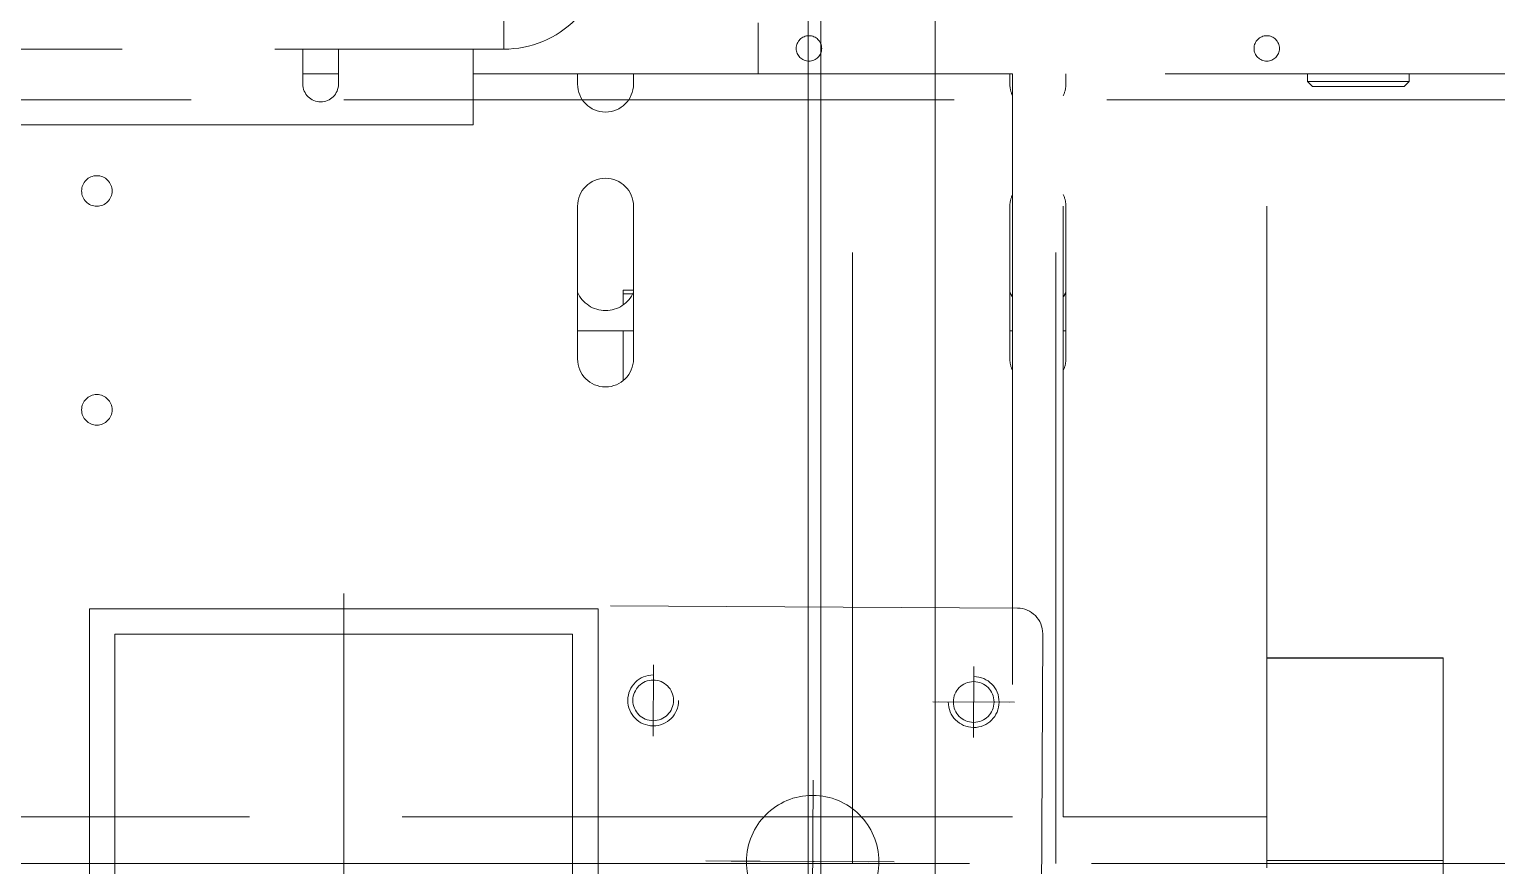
# Model space of a CAD drawing. Header units: millimetres. Extents: x 163705 to 1616509, y 81827 to 302547.
# Drawn here: x 595872.5 to 596160.9, y 146605.7 to 146770 of the extents above; entities that cross this region are included whole.
import ezdxf

# ---------------------------------------------------------------- set-up
doc = ezdxf.new("R2010")
doc.units = ezdxf.units.MM
doc.header["$LTSCALE"] = 10
doc.linetypes.add('ACAD_ISO02W100', pattern=[15, 12, -3])
doc.layers.add('1-虚线', color=8, linetype='ACAD_ISO02W100', lineweight=0)
doc.layers.add('1-设备轮廓', color=2, linetype='Continuous', lineweight=18)

# ---------------------------------------------------------------- blocks, each defined once
blk = doc.blocks.new('A$C3984b98f')
for p, q in [((6.14, 292.81), (6.14, -7.19)), ((46.14, 292.81), (46.14, -7.19)), ((122.29, 142.22), (122.29, 205.64)), ((-93.86, 89.81), (-93.86, 195.81)), ((-93.86, 94.81), (-93.86, 190.81)), ((43.55, 97.68), (43.08, 187.68)), ((-1.76, 158.45), (-1.6, 126.45)), ((-246.86, 142.81), (269.14, 142.81)), ((-40.86, 142.81), (-146.86, 142.81)), ((-45.86, 142.81), (-141.86, 142.81)), ((9.32, 142.51), (-22.68, 142.34)), ((14.32, 142.53), (-17.68, 142.37)), ((-16.86, 142.81), (29.14, 142.81)), ((87.6, 133.7), (87.6, 143.7)), ((122.29, 142.22), (87.6, 142.22)), ((122.29, 142.22), (122.29, 102.47)), ((37.6, 133.7), (-242.4, 133.7)), ((37.6, -12.3), (37.6, 133.7)), ((47.6, 133.7), (47.6, -12.3)), ((87.6, 133.7), (47.6, 133.7)), ((87.6, 133.7), (87.6, -12.3)), ((-32.98, 103.79), (-33.05, 117.79)), ((30.02, 104.11), (29.94, 118.11)), ((37.98, 111.16), (21.98, 111.07)), ((36.98, 111.15), (22.98, 111.08)), ((122.29, 102.47), (87.6, 102.47)), ((122.29, 102.42), (87.6, 102.42)), ((122.29, 102.42), (122.29, 102.47)), ((-41.42, 92.24), (38.58, 92.66)), ((-38.9, 38.2), (-38.9, 47.94)), ((-47.9, 43.7), (-47.9, 13.7)), ((-36.9, 13.7), (-36.9, 43.7)), ((37.1, 43.7), (37.1, 13.7)), ((48.1, 13.7), (48.1, 43.7)), ((-36.9, 38.2), (-47.9, 38.2)), ((37.6, 38.2), (37.1, 38.2)), ((48.1, 38.2), (47.6, 38.2)), ((-38.9, 30.9), (-38.9, 33.07)), ((-38.9, 30.2), (-38.9, 30.9)), ((-37.05, 30.9), (-38.9, 30.9)), ((-38.9, 30.2), (-36.9, 30.2)), ((-68.4, -2.3), (-228.4, -2.3)), ((-68.4, -2.3), (-68.4, -17.16)), ((-243.86, -7.19), (256.14, -7.19)), ((-101.9, -17.16), (-101.9, -10.3)), ((-94.9, -10.3), (-94.9, -17.16)), ((-47.9, -10.3), (-47.9, -12.3)), ((-36.9, -12.3), (-36.9, -10.3)), ((37.1, -10.3), (37.1, -12.3)), ((48.1, -12.3), (48.1, -10.3)), ((96.6, -9.8), (95.6, -10.8)), ((115.38, -10.8), (95.6, -10.8)), ((95.6, -12.3), (95.6, -10.8)), ((114.4, -9.8), (96.6, -9.8)), ((114.6, -9.8), (114.4, -9.8)), ((114.6, -9.8), (115.6, -10.8)), ((115.6, -10.8), (115.38, -10.8)), ((115.6, -12.3), (115.6, -10.8)), ((-94.9, -12.3), (-101.9, -12.3)), ((-68.4, -12.3), (-12.4, -12.3)), ((187.6, -12.3), (-12.4, -12.3)), ((-12.4, -22.3), (-12.4, -12.3)), ((-257.4, -17.16), (-62.4, -17.16)), ((-62.4, -82.16), (-62.4, -17.16))]:
    blk.add_line(p, q)
for points in [[(-43.86, 92.81), (-143.86, 92.81), (-143.86, 192.81), (-43.86, 192.81)], [(-48.86, 97.81), (-138.86, 97.81), (-138.86, 187.81), (-48.86, 187.81)]]:
    blk.add_lwpolyline(points, close=True)
for centre, radius in [((-1.68, 142.45), 13), ((-33.02, 110.79), 4), ((29.98, 111.11), 4), ((-142.4, 53.7), 3), ((-142.4, 10.7), 3), ((-2.4, -17.3), 2.5), ((87.6, -17.3), 2.5)]:
    blk.add_circle(centre, radius)
for centre, radius, start, end in [((-33.02, 110.79), 5, 0.2971, 270.2971), ((29.98, 111.11), 5, 270.2971, 180.2971), ((38.55, 97.66), 5, 270.2971, 0.2971), ((-42.4, 43.7), 5.5, 360, 180), ((42.6, 43.7), 5.5, 155.3833, 180), ((42.6, 43.7), 5.5, 360, 24.6232), ((-42.4, 28.2), 6, 23.5566, 156.4437), ((42.6, 28.2), 6, 146.4451, 156.4437), ((42.6, 28.2), 6, 23.5566, 33.5597), ((-42.4, 13.7), 5.5, 180, 360), ((42.6, 13.7), 5.5, 180, 204.6167), ((42.6, 13.7), 5.5, 335.3768, 360), ((-42.4, -10.3), 5.5, 360, 180), ((-98.4, -10.3), 3.5, 360, 180), ((42.6, -10.3), 5.5, 155.3833, 180), ((42.6, -10.3), 5.5, 360, 24.6232), ((-62.4, -37.16), 20, 359.9666, 90)]:
    blk.add_arc(centre, radius, start, end)
blk = doc.blocks.new('A$Ce0621208')
for p, q in [((1899.79, 815.05), (-1114.06, 815.05)), ((1899.79, 812.55), (-1114.06, 812.55)), ((-954.06, 790.05), (1649.79, 790.05))]:
    blk.add_line(p, q)
blk = doc.blocks.new('G$C126DDED6')
at = {"rotation": 90}
blk.add_blockref('A$Ce0621208', (1640.05, 2164.12), dxfattribs=at)
at = {"layer": '1-虚线'}
blk.add_blockref('A$C3984b98f', (827.56, 2406.26), dxfattribs=at)

msp = doc.modelspace()

# ---------------------------------------------------------------- block references
at = {"layer": '1-设备轮廓', "xscale": -1, "rotation": 180}
msp.add_blockref('G$C126DDED6', (595200.592, 149155.24), dxfattribs=at)

doc.saveas('drawing.dxf')
